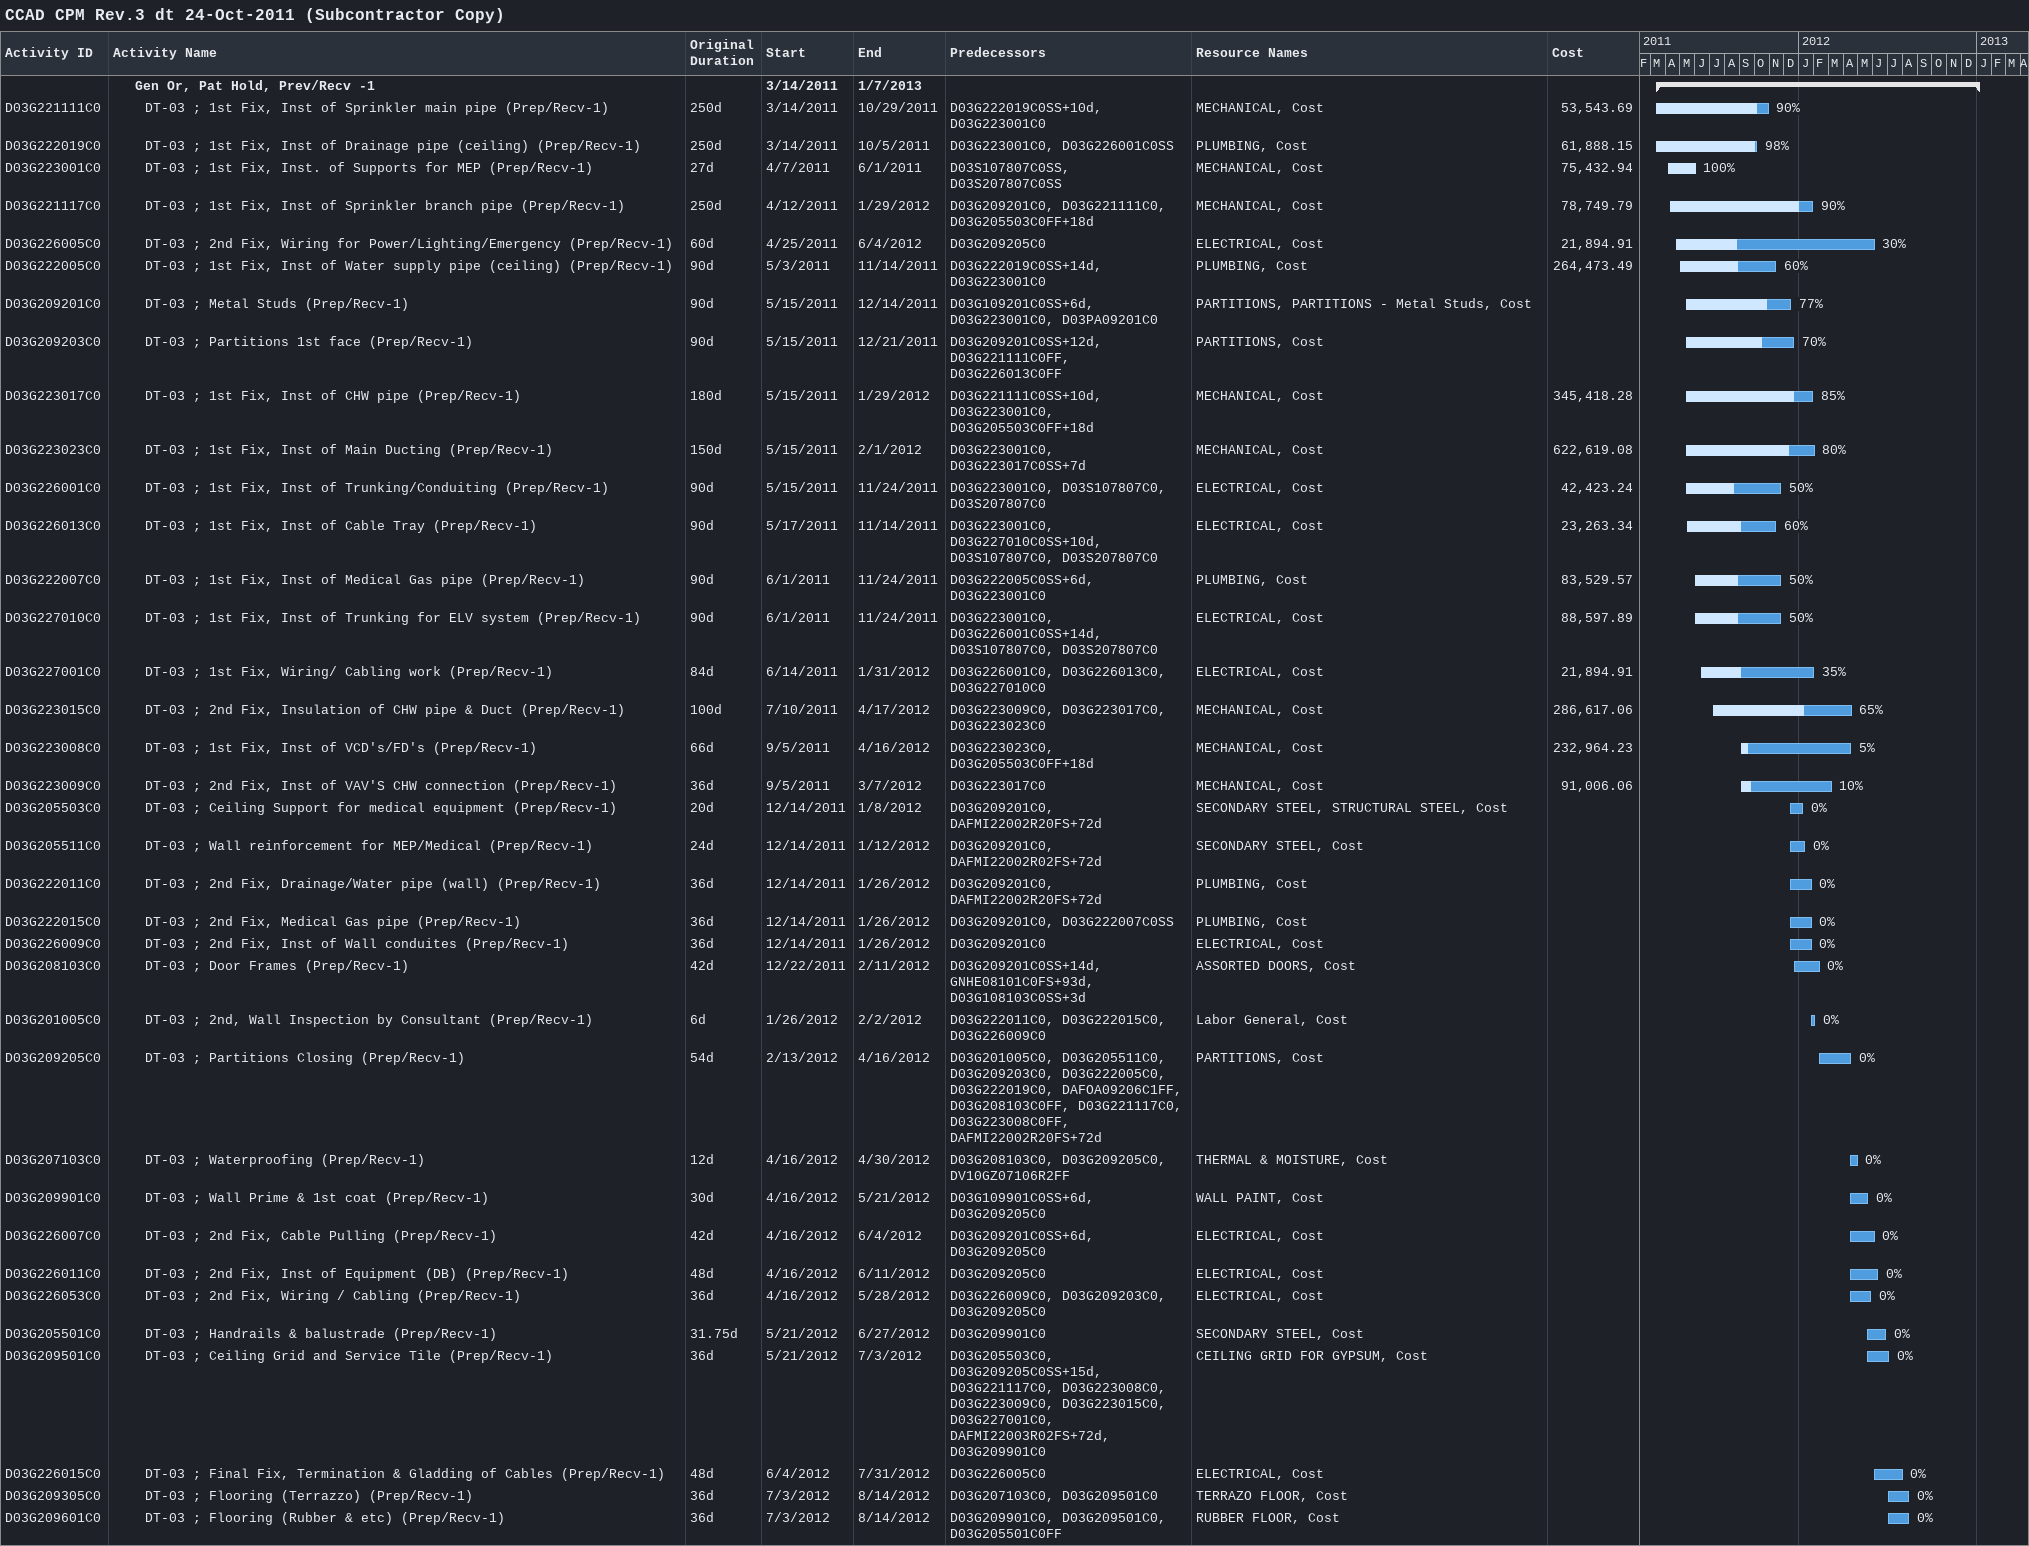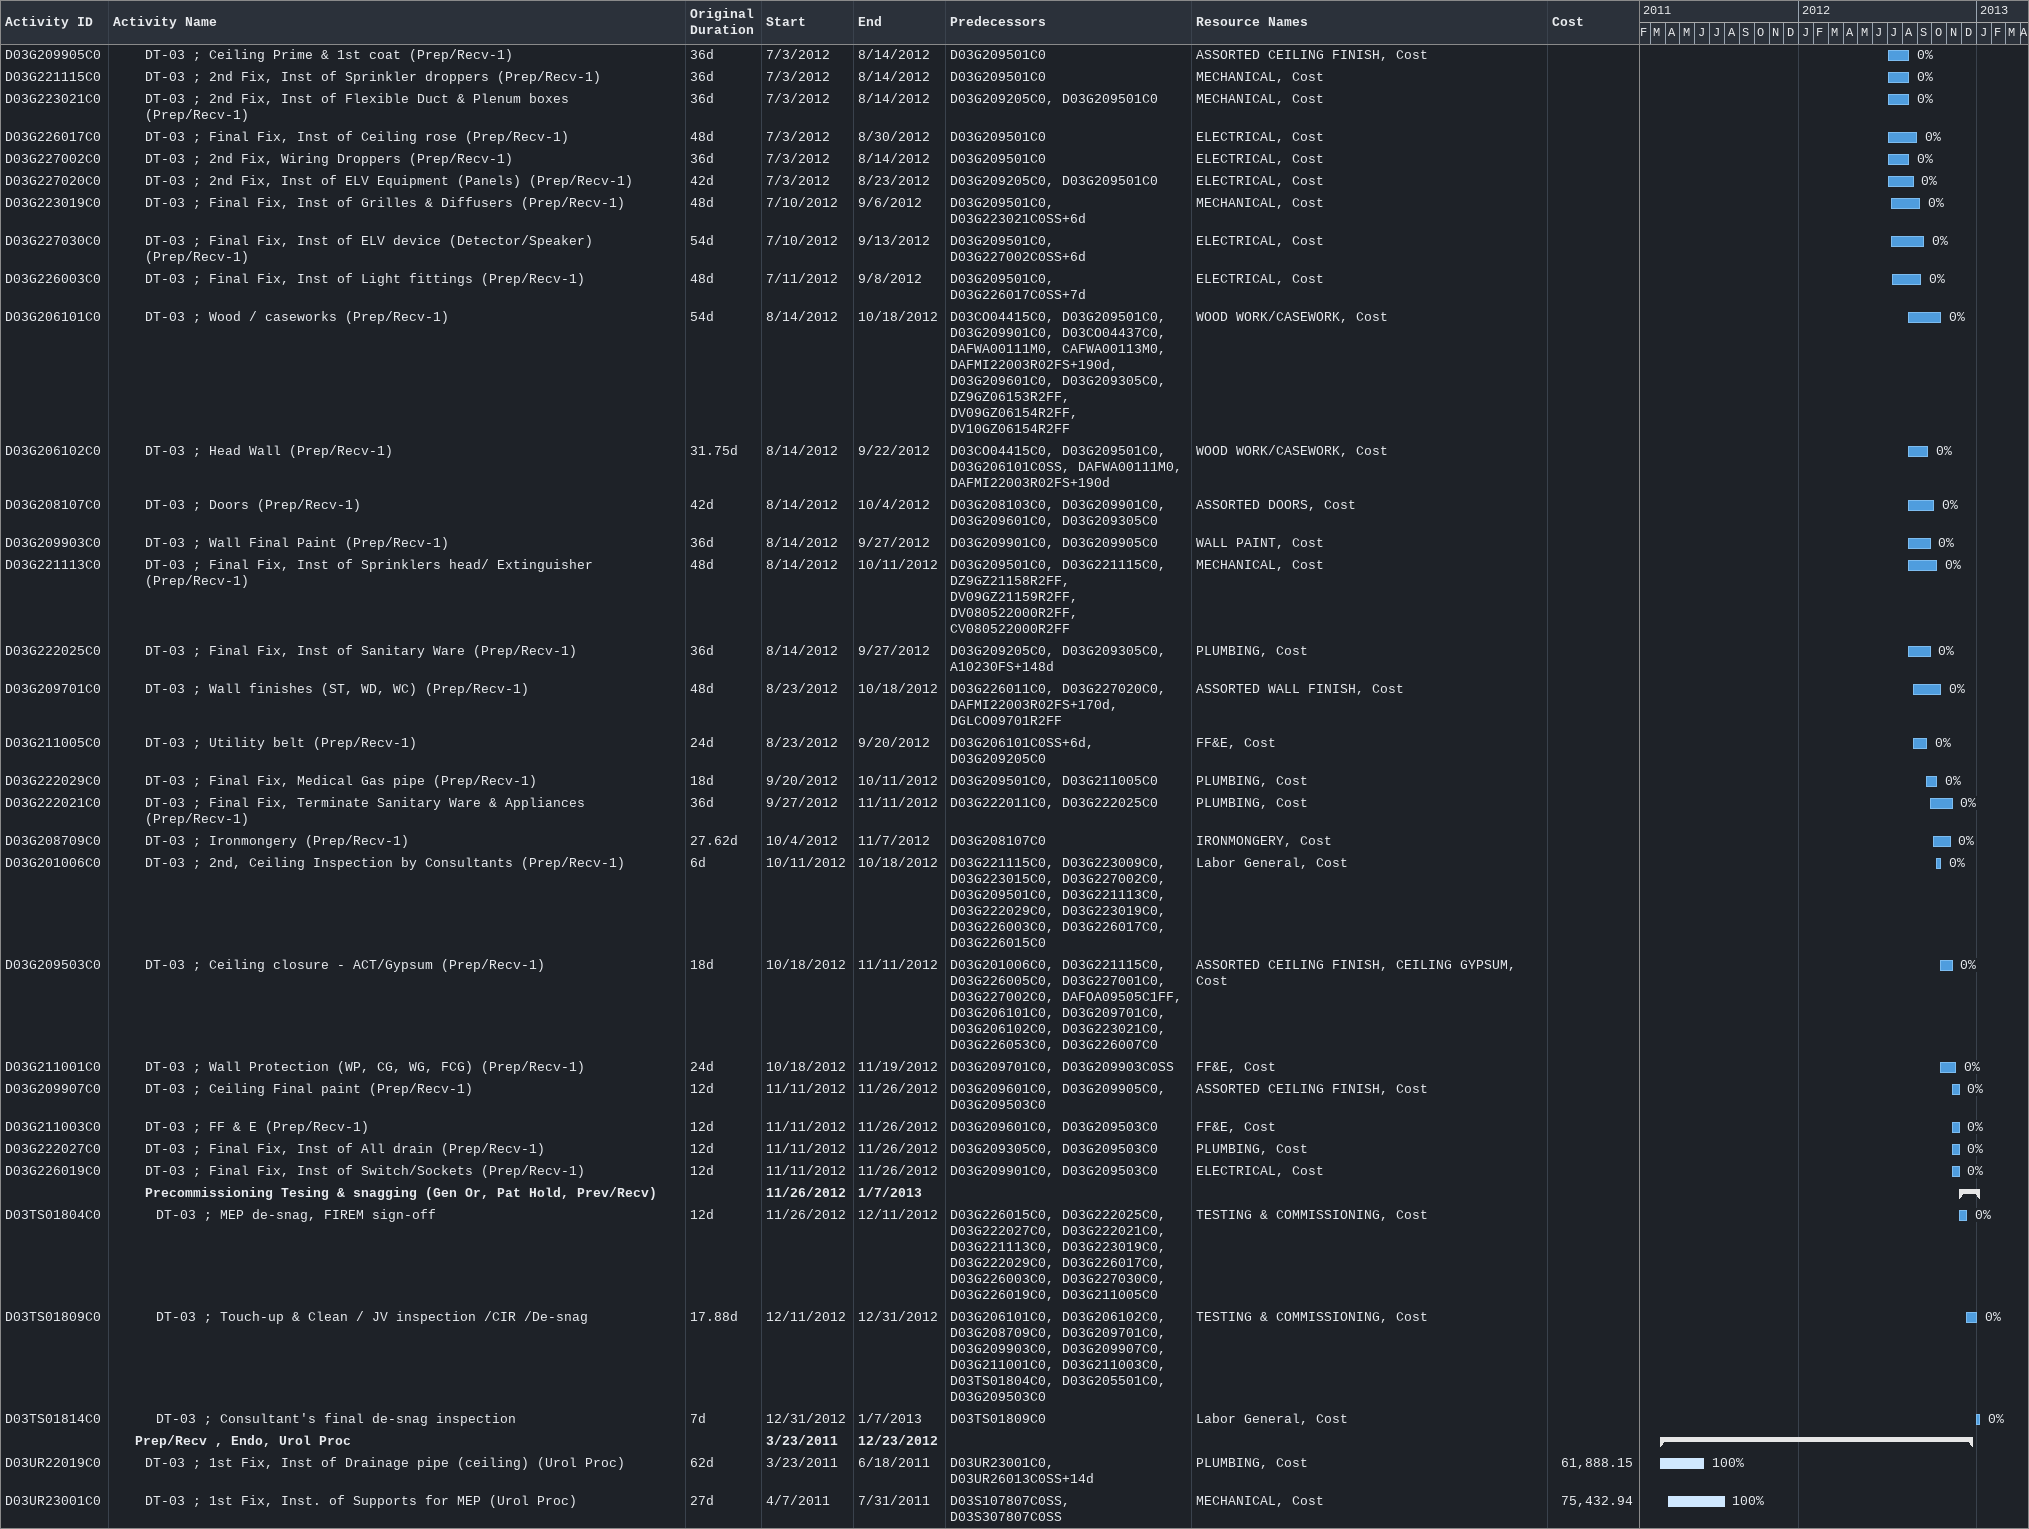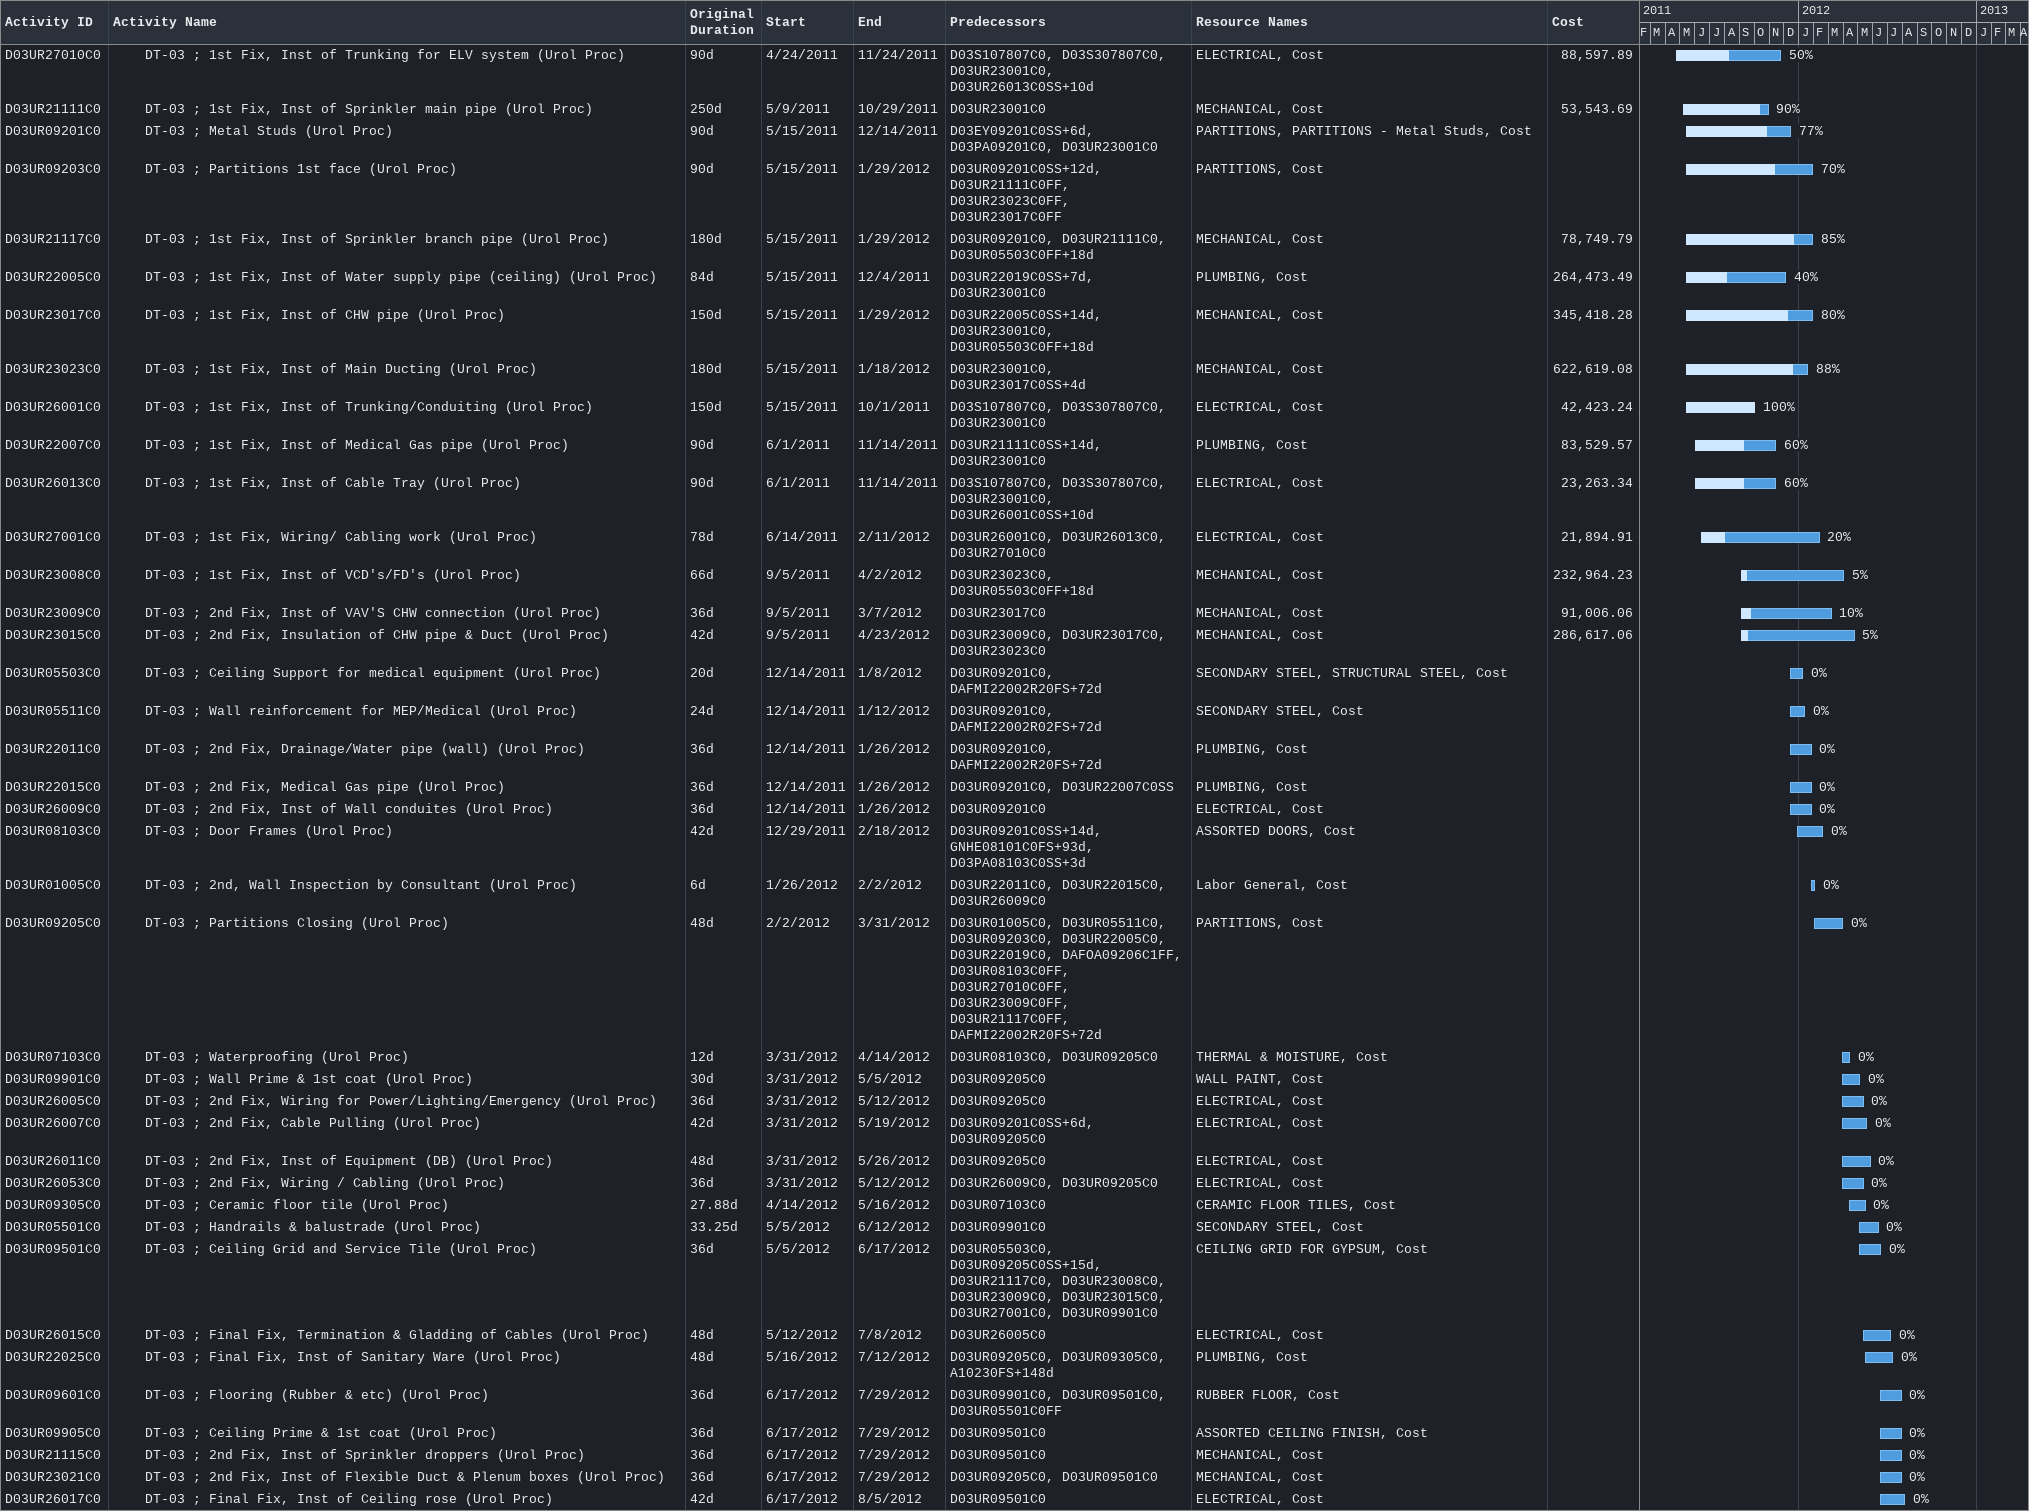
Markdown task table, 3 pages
CCAD CPM Rev.3 dt 24-Oct-2011 (Subcontractor Copy)

| ID | Level | Task | Original duration | Start | Finish | Predecessors | Resources | % complete | Cost |
|---|---|---|---|---|---|---|---|---|---|
|  | 3 | **Gen Or, Pat Hold, Prev/Recv -1** |  | 2011-03-14 | 2013-01-07 |  |  |  |  |
| D03G221111C0 | 4 | DT-03 ; 1st Fix, Inst of Sprinkler main pipe (Prep/Recv-1) | 250d | 2011-03-14 | 2011-10-29 | D03G222019C0SS+10d, D03G223001C0 | MECHANICAL, Cost | 90 | 53543.69 |
| D03G222019C0 | 4 | DT-03 ; 1st Fix, Inst of Drainage pipe (ceiling) (Prep/Recv-1) | 250d | 2011-03-14 | 2011-10-05 | D03G223001C0, D03G226001C0SS | PLUMBING, Cost | 98 | 61888.15 |
| D03G223001C0 | 4 | DT-03 ; 1st Fix, Inst. of Supports for MEP (Prep/Recv-1) | 27d | 2011-04-07 | 2011-06-01 | D03S107807C0SS, D03S207807C0SS | MECHANICAL, Cost | 100 | 75432.94 |
| D03G221117C0 | 4 | DT-03 ; 1st Fix, Inst of Sprinkler branch pipe (Prep/Recv-1) | 250d | 2011-04-12 | 2012-01-29 | D03G209201C0, D03G221111C0, D03G205503C0FF+18d | MECHANICAL, Cost | 90 | 78749.79 |
| D03G226005C0 | 4 | DT-03 ; 2nd Fix, Wiring for Power/Lighting/Emergency (Prep/Recv-1) | 60d | 2011-04-25 | 2012-06-04 | D03G209205C0 | ELECTRICAL, Cost | 30 | 21894.91 |
| D03G222005C0 | 4 | DT-03 ; 1st Fix, Inst of Water supply pipe (ceiling) (Prep/Recv-1) | 90d | 2011-05-03 | 2011-11-14 | D03G222019C0SS+14d, D03G223001C0 | PLUMBING, Cost | 60 | 264473.49 |
| D03G209201C0 | 4 | DT-03 ; Metal Studs (Prep/Recv-1) | 90d | 2011-05-15 | 2011-12-14 | D03G109201C0SS+6d, D03G223001C0, D03PA09201C0 | PARTITIONS, PARTITIONS - Metal Studs, Cost | 77 |  |
| D03G209203C0 | 4 | DT-03 ; Partitions 1st face (Prep/Recv-1) | 90d | 2011-05-15 | 2011-12-21 | D03G209201C0SS+12d, D03G221111C0FF, D03G226013C0FF | PARTITIONS, Cost | 70 |  |
| D03G223017C0 | 4 | DT-03 ; 1st Fix, Inst of CHW pipe (Prep/Recv-1) | 180d | 2011-05-15 | 2012-01-29 | D03G221111C0SS+10d, D03G223001C0, D03G205503C0FF+18d | MECHANICAL, Cost | 85 | 345418.28 |
| D03G223023C0 | 4 | DT-03 ; 1st Fix, Inst of Main Ducting (Prep/Recv-1) | 150d | 2011-05-15 | 2012-02-01 | D03G223001C0, D03G223017C0SS+7d | MECHANICAL, Cost | 80 | 622619.08 |
| D03G226001C0 | 4 | DT-03 ; 1st Fix, Inst of Trunking/Conduiting (Prep/Recv-1) | 90d | 2011-05-15 | 2011-11-24 | D03G223001C0, D03S107807C0, D03S207807C0 | ELECTRICAL, Cost | 50 | 42423.24 |
| D03G226013C0 | 4 | DT-03 ; 1st Fix, Inst of Cable Tray (Prep/Recv-1) | 90d | 2011-05-17 | 2011-11-14 | D03G223001C0, D03G227010C0SS+10d, D03S107807C0, D03S207807C0 | ELECTRICAL, Cost | 60 | 23263.34 |
| D03G222007C0 | 4 | DT-03 ; 1st Fix, Inst of Medical Gas pipe (Prep/Recv-1) | 90d | 2011-06-01 | 2011-11-24 | D03G222005C0SS+6d, D03G223001C0 | PLUMBING, Cost | 50 | 83529.57 |
| D03G227010C0 | 4 | DT-03 ; 1st Fix, Inst of Trunking for ELV system (Prep/Recv-1) | 90d | 2011-06-01 | 2011-11-24 | D03G223001C0, D03G226001C0SS+14d, D03S107807C0, D03S207807C0 | ELECTRICAL, Cost | 50 | 88597.89 |
| D03G227001C0 | 4 | DT-03 ; 1st Fix, Wiring/ Cabling work (Prep/Recv-1) | 84d | 2011-06-14 | 2012-01-31 | D03G226001C0, D03G226013C0, D03G227010C0 | ELECTRICAL, Cost | 35 | 21894.91 |
| D03G223015C0 | 4 | DT-03 ; 2nd Fix, Insulation of CHW pipe & Duct (Prep/Recv-1) | 100d | 2011-07-10 | 2012-04-17 | D03G223009C0, D03G223017C0, D03G223023C0 | MECHANICAL, Cost | 65 | 286617.06 |
| D03G223008C0 | 4 | DT-03 ; 1st Fix, Inst of VCD's/FD's (Prep/Recv-1) | 66d | 2011-09-05 | 2012-04-16 | D03G223023C0, D03G205503C0FF+18d | MECHANICAL, Cost | 5 | 232964.23 |
| D03G223009C0 | 4 | DT-03 ; 2nd Fix, Inst of VAV'S CHW connection (Prep/Recv-1) | 36d | 2011-09-05 | 2012-03-07 | D03G223017C0 | MECHANICAL, Cost | 10 | 91006.06 |
| D03G205503C0 | 4 | DT-03 ; Ceiling Support for medical equipment (Prep/Recv-1) | 20d | 2011-12-14 | 2012-01-08 | D03G209201C0, DAFMI22002R20FS+72d | SECONDARY STEEL, STRUCTURAL STEEL, Cost | 0 |  |
| D03G205511C0 | 4 | DT-03 ; Wall reinforcement for MEP/Medical (Prep/Recv-1) | 24d | 2011-12-14 | 2012-01-12 | D03G209201C0, DAFMI22002R02FS+72d | SECONDARY STEEL, Cost | 0 |  |
| D03G222011C0 | 4 | DT-03 ; 2nd Fix, Drainage/Water pipe (wall) (Prep/Recv-1) | 36d | 2011-12-14 | 2012-01-26 | D03G209201C0, DAFMI22002R20FS+72d | PLUMBING, Cost | 0 |  |
| D03G222015C0 | 4 | DT-03 ; 2nd Fix, Medical Gas pipe (Prep/Recv-1) | 36d | 2011-12-14 | 2012-01-26 | D03G209201C0, D03G222007C0SS | PLUMBING, Cost | 0 |  |
| D03G226009C0 | 4 | DT-03 ; 2nd Fix, Inst of Wall conduites (Prep/Recv-1) | 36d | 2011-12-14 | 2012-01-26 | D03G209201C0 | ELECTRICAL, Cost | 0 |  |
| D03G208103C0 | 4 | DT-03 ; Door Frames (Prep/Recv-1) | 42d | 2011-12-22 | 2012-02-11 | D03G209201C0SS+14d, GNHE08101C0FS+93d, D03G108103C0SS+3d | ASSORTED DOORS, Cost | 0 |  |
| D03G201005C0 | 4 | DT-03 ; 2nd, Wall Inspection by Consultant (Prep/Recv-1) | 6d | 2012-01-26 | 2012-02-02 | D03G222011C0, D03G222015C0, D03G226009C0 | Labor General, Cost | 0 |  |
| D03G209205C0 | 4 | DT-03 ; Partitions Closing (Prep/Recv-1) | 54d | 2012-02-13 | 2012-04-16 | D03G201005C0, D03G205511C0, D03G209203C0, D03G222005C0, D03G222019C0, DAFOA09206C1FF, D03G208103C0FF, D03G221117C0, D03G223008C0FF, DAFMI22002R20FS+72d | PARTITIONS, Cost | 0 |  |
| D03G207103C0 | 4 | DT-03 ; Waterproofing (Prep/Recv-1) | 12d | 2012-04-16 | 2012-04-30 | D03G208103C0, D03G209205C0, DV10GZ07106R2FF | THERMAL & MOISTURE, Cost | 0 |  |
| D03G209901C0 | 4 | DT-03 ; Wall Prime & 1st coat (Prep/Recv-1) | 30d | 2012-04-16 | 2012-05-21 | D03G109901C0SS+6d, D03G209205C0 | WALL PAINT, Cost | 0 |  |
| D03G226007C0 | 4 | DT-03 ; 2nd Fix, Cable Pulling (Prep/Recv-1) | 42d | 2012-04-16 | 2012-06-04 | D03G209201C0SS+6d, D03G209205C0 | ELECTRICAL, Cost | 0 |  |
| D03G226011C0 | 4 | DT-03 ; 2nd Fix, Inst of Equipment (DB) (Prep/Recv-1) | 48d | 2012-04-16 | 2012-06-11 | D03G209205C0 | ELECTRICAL, Cost | 0 |  |
| D03G226053C0 | 4 | DT-03 ; 2nd Fix, Wiring / Cabling (Prep/Recv-1) | 36d | 2012-04-16 | 2012-05-28 | D03G226009C0, D03G209203C0, D03G209205C0 | ELECTRICAL, Cost | 0 |  |
| D03G205501C0 | 4 | DT-03 ; Handrails & balustrade (Prep/Recv-1) | 31.75d | 2012-05-21 | 2012-06-27 | D03G209901C0 | SECONDARY STEEL, Cost | 0 |  |
| D03G209501C0 | 4 | DT-03 ; Ceiling Grid and Service Tile (Prep/Recv-1) | 36d | 2012-05-21 | 2012-07-03 | D03G205503C0, D03G209205C0SS+15d, D03G221117C0, D03G223008C0, D03G223009C0, D03G223015C0, D03G227001C0, DAFMI22003R02FS+72d, D03G209901C0 | CEILING GRID FOR GYPSUM, Cost | 0 |  |
| D03G226015C0 | 4 | DT-03 ; Final Fix, Termination & Gladding of Cables (Prep/Recv-1) | 48d | 2012-06-04 | 2012-07-31 | D03G226005C0 | ELECTRICAL, Cost | 0 |  |
| D03G209305C0 | 4 | DT-03 ; Flooring (Terrazzo) (Prep/Recv-1) | 36d | 2012-07-03 | 2012-08-14 | D03G207103C0, D03G209501C0 | TERRAZO FLOOR, Cost | 0 |  |
| D03G209601C0 | 4 | DT-03 ; Flooring (Rubber & etc) (Prep/Recv-1) | 36d | 2012-07-03 | 2012-08-14 | D03G209901C0, D03G209501C0, D03G205501C0FF | RUBBER FLOOR, Cost | 0 |  |
| D03G209905C0 | 4 | DT-03 ; Ceiling Prime & 1st coat (Prep/Recv-1) | 36d | 2012-07-03 | 2012-08-14 | D03G209501C0 | ASSORTED CEILING FINISH, Cost | 0 |  |
| D03G221115C0 | 4 | DT-03 ; 2nd Fix, Inst of Sprinkler droppers (Prep/Recv-1) | 36d | 2012-07-03 | 2012-08-14 | D03G209501C0 | MECHANICAL, Cost | 0 |  |
| D03G223021C0 | 4 | DT-03 ; 2nd Fix, Inst of Flexible Duct & Plenum boxes (Prep/Recv-1) | 36d | 2012-07-03 | 2012-08-14 | D03G209205C0, D03G209501C0 | MECHANICAL, Cost | 0 |  |
| D03G226017C0 | 4 | DT-03 ; Final Fix, Inst of Ceiling rose (Prep/Recv-1) | 48d | 2012-07-03 | 2012-08-30 | D03G209501C0 | ELECTRICAL, Cost | 0 |  |
| D03G227002C0 | 4 | DT-03 ; 2nd Fix, Wiring Droppers (Prep/Recv-1) | 36d | 2012-07-03 | 2012-08-14 | D03G209501C0 | ELECTRICAL, Cost | 0 |  |
| D03G227020C0 | 4 | DT-03 ; 2nd Fix, Inst of ELV Equipment (Panels) (Prep/Recv-1) | 42d | 2012-07-03 | 2012-08-23 | D03G209205C0, D03G209501C0 | ELECTRICAL, Cost | 0 |  |
| D03G223019C0 | 4 | DT-03 ; Final Fix, Inst of Grilles & Diffusers (Prep/Recv-1) | 48d | 2012-07-10 | 2012-09-06 | D03G209501C0, D03G223021C0SS+6d | MECHANICAL, Cost | 0 |  |
| D03G227030C0 | 4 | DT-03 ; Final Fix, Inst of ELV device (Detector/Speaker) (Prep/Recv-1) | 54d | 2012-07-10 | 2012-09-13 | D03G209501C0, D03G227002C0SS+6d | ELECTRICAL, Cost | 0 |  |
| D03G226003C0 | 4 | DT-03 ; Final Fix, Inst of Light fittings (Prep/Recv-1) | 48d | 2012-07-11 | 2012-09-08 | D03G209501C0, D03G226017C0SS+7d | ELECTRICAL, Cost | 0 |  |
| D03G206101C0 | 4 | DT-03 ; Wood / caseworks (Prep/Recv-1) | 54d | 2012-08-14 | 2012-10-18 | D03CO04415C0, D03G209501C0, D03G209901C0, D03CO04437C0, DAFWA00111M0, CAFWA00113M0, DAFMI22003R02FS+190d, D03G209601C0, D03G209305C0, DZ9GZ06153R2FF, DV09GZ06154R2FF, DV10GZ06154R2FF | WOOD WORK/CASEWORK, Cost | 0 |  |
| D03G206102C0 | 4 | DT-03 ; Head Wall (Prep/Recv-1) | 31.75d | 2012-08-14 | 2012-09-22 | D03CO04415C0, D03G209501C0, D03G206101C0SS, DAFWA00111M0, DAFMI22003R02FS+190d | WOOD WORK/CASEWORK, Cost | 0 |  |
| D03G208107C0 | 4 | DT-03 ; Doors (Prep/Recv-1) | 42d | 2012-08-14 | 2012-10-04 | D03G208103C0, D03G209901C0, D03G209601C0, D03G209305C0 | ASSORTED DOORS, Cost | 0 |  |
| D03G209903C0 | 4 | DT-03 ; Wall Final Paint (Prep/Recv-1) | 36d | 2012-08-14 | 2012-09-27 | D03G209901C0, D03G209905C0 | WALL PAINT, Cost | 0 |  |
| D03G221113C0 | 4 | DT-03 ; Final Fix, Inst of Sprinklers head/ Extinguisher (Prep/Recv-1) | 48d | 2012-08-14 | 2012-10-11 | D03G209501C0, D03G221115C0, DZ9GZ21158R2FF, DV09GZ21159R2FF, DV080522000R2FF, CV080522000R2FF | MECHANICAL, Cost | 0 |  |
| D03G222025C0 | 4 | DT-03 ; Final Fix, Inst of Sanitary Ware (Prep/Recv-1) | 36d | 2012-08-14 | 2012-09-27 | D03G209205C0, D03G209305C0, A10230FS+148d | PLUMBING, Cost | 0 |  |
| D03G209701C0 | 4 | DT-03 ; Wall finishes (ST, WD, WC) (Prep/Recv-1) | 48d | 2012-08-23 | 2012-10-18 | D03G226011C0, D03G227020C0, DAFMI22003R02FS+170d, DGLCO09701R2FF | ASSORTED WALL FINISH, Cost | 0 |  |
| D03G211005C0 | 4 | DT-03 ; Utility belt (Prep/Recv-1) | 24d | 2012-08-23 | 2012-09-20 | D03G206101C0SS+6d, D03G209205C0 | FF&E, Cost | 0 |  |
| D03G222029C0 | 4 | DT-03 ; Final Fix, Medical Gas pipe (Prep/Recv-1) | 18d | 2012-09-20 | 2012-10-11 | D03G209501C0, D03G211005C0 | PLUMBING, Cost | 0 |  |
| D03G222021C0 | 4 | DT-03 ; Final Fix, Terminate Sanitary Ware & Appliances (Prep/Recv-1) | 36d | 2012-09-27 | 2012-11-11 | D03G222011C0, D03G222025C0 | PLUMBING, Cost | 0 |  |
| D03G208709C0 | 4 | DT-03 ; Ironmongery (Prep/Recv-1) | 27.62d | 2012-10-04 | 2012-11-07 | D03G208107C0 | IRONMONGERY, Cost | 0 |  |
| D03G201006C0 | 4 | DT-03 ; 2nd, Ceiling Inspection by Consultants (Prep/Recv-1) | 6d | 2012-10-11 | 2012-10-18 | D03G221115C0, D03G223009C0, D03G223015C0, D03G227002C0, D03G209501C0, D03G221113C0, D03G222029C0, D03G223019C0, D03G226003C0, D03G226017C0, D03G226015C0 | Labor General, Cost | 0 |  |
| D03G209503C0 | 4 | DT-03 ; Ceiling closure - ACT/Gypsum (Prep/Recv-1) | 18d | 2012-10-18 | 2012-11-11 | D03G201006C0, D03G221115C0, D03G226005C0, D03G227001C0, D03G227002C0, DAFOA09505C1FF, D03G206101C0, D03G209701C0, D03G206102C0, D03G223021C0, D03G226053C0, D03G226007C0 | ASSORTED CEILING FINISH, CEILING GYPSUM, Cost | 0 |  |
| D03G211001C0 | 4 | DT-03 ; Wall Protection (WP, CG, WG, FCG) (Prep/Recv-1) | 24d | 2012-10-18 | 2012-11-19 | D03G209701C0, D03G209903C0SS | FF&E, Cost | 0 |  |
| D03G209907C0 | 4 | DT-03 ; Ceiling Final paint (Prep/Recv-1) | 12d | 2012-11-11 | 2012-11-26 | D03G209601C0, D03G209905C0, D03G209503C0 | ASSORTED CEILING FINISH, Cost | 0 |  |
| D03G211003C0 | 4 | DT-03 ; FF & E (Prep/Recv-1) | 12d | 2012-11-11 | 2012-11-26 | D03G209601C0, D03G209503C0 | FF&E, Cost | 0 |  |
| D03G222027C0 | 4 | DT-03 ; Final Fix, Inst of All drain (Prep/Recv-1) | 12d | 2012-11-11 | 2012-11-26 | D03G209305C0, D03G209503C0 | PLUMBING, Cost | 0 |  |
| D03G226019C0 | 4 | DT-03 ; Final Fix, Inst of Switch/Sockets (Prep/Recv-1) | 12d | 2012-11-11 | 2012-11-26 | D03G209901C0, D03G209503C0 | ELECTRICAL, Cost | 0 |  |
|  | 4 | **Precommissioning Tesing & snagging (Gen Or, Pat Hold, Prev/Recv)** |  | 2012-11-26 | 2013-01-07 |  |  |  |  |
| D03TS01804C0 | 5 | DT-03 ; MEP de-snag, FIREM sign-off | 12d | 2012-11-26 | 2012-12-11 | D03G226015C0, D03G222025C0, D03G222027C0, D03G222021C0, D03G221113C0, D03G223019C0, D03G222029C0, D03G226017C0, D03G226003C0, D03G227030C0, D03G226019C0, D03G211005C0 | TESTING & COMMISSIONING, Cost | 0 |  |
| D03TS01809C0 | 5 | DT-03 ; Touch-up & Clean / JV inspection /CIR /De-snag | 17.88d | 2012-12-11 | 2012-12-31 | D03G206101C0, D03G206102C0, D03G208709C0, D03G209701C0, D03G209903C0, D03G209907C0, D03G211001C0, D03G211003C0, D03TS01804C0, D03G205501C0, D03G209503C0 | TESTING & COMMISSIONING, Cost | 0 |  |
| D03TS01814C0 | 5 | DT-03 ; Consultant's final de-snag inspection | 7d | 2012-12-31 | 2013-01-07 | D03TS01809C0 | Labor General, Cost | 0 |  |
|  | 3 | **Prep/Recv , Endo, Urol Proc** |  | 2011-03-23 | 2012-12-23 |  |  |  |  |
| D03UR22019C0 | 4 | DT-03 ; 1st Fix, Inst of Drainage pipe (ceiling) (Urol Proc) | 62d | 2011-03-23 | 2011-06-18 | D03UR23001C0, D03UR26013C0SS+14d | PLUMBING, Cost | 100 | 61888.15 |
| D03UR23001C0 | 4 | DT-03 ; 1st Fix, Inst. of Supports for MEP (Urol Proc) | 27d | 2011-04-07 | 2011-07-31 | D03S107807C0SS, D03S307807C0SS | MECHANICAL, Cost | 100 | 75432.94 |
| D03UR27010C0 | 4 | DT-03 ; 1st Fix, Inst of Trunking for ELV system (Urol Proc) | 90d | 2011-04-24 | 2011-11-24 | D03S107807C0, D03S307807C0, D03UR23001C0, D03UR26013C0SS+10d | ELECTRICAL, Cost | 50 | 88597.89 |
| D03UR21111C0 | 4 | DT-03 ; 1st Fix, Inst of Sprinkler main pipe (Urol Proc) | 250d | 2011-05-09 | 2011-10-29 | D03UR23001C0 | MECHANICAL, Cost | 90 | 53543.69 |
| D03UR09201C0 | 4 | DT-03 ; Metal Studs (Urol Proc) | 90d | 2011-05-15 | 2011-12-14 | D03EY09201C0SS+6d, D03PA09201C0, D03UR23001C0 | PARTITIONS, PARTITIONS - Metal Studs, Cost | 77 |  |
| D03UR09203C0 | 4 | DT-03 ; Partitions 1st face (Urol Proc) | 90d | 2011-05-15 | 2012-01-29 | D03UR09201C0SS+12d, D03UR21111C0FF, D03UR23023C0FF, D03UR23017C0FF | PARTITIONS, Cost | 70 |  |
| D03UR21117C0 | 4 | DT-03 ; 1st Fix, Inst of Sprinkler branch pipe (Urol Proc) | 180d | 2011-05-15 | 2012-01-29 | D03UR09201C0, D03UR21111C0, D03UR05503C0FF+18d | MECHANICAL, Cost | 85 | 78749.79 |
| D03UR22005C0 | 4 | DT-03 ; 1st Fix, Inst of Water supply pipe (ceiling) (Urol Proc) | 84d | 2011-05-15 | 2011-12-04 | D03UR22019C0SS+7d, D03UR23001C0 | PLUMBING, Cost | 40 | 264473.49 |
| D03UR23017C0 | 4 | DT-03 ; 1st Fix, Inst of CHW pipe (Urol Proc) | 150d | 2011-05-15 | 2012-01-29 | D03UR22005C0SS+14d, D03UR23001C0, D03UR05503C0FF+18d | MECHANICAL, Cost | 80 | 345418.28 |
| D03UR23023C0 | 4 | DT-03 ; 1st Fix, Inst of Main Ducting (Urol Proc) | 180d | 2011-05-15 | 2012-01-18 | D03UR23001C0, D03UR23017C0SS+4d | MECHANICAL, Cost | 88 | 622619.08 |
| D03UR26001C0 | 4 | DT-03 ; 1st Fix, Inst of Trunking/Conduiting (Urol Proc) | 150d | 2011-05-15 | 2011-10-01 | D03S107807C0, D03S307807C0, D03UR23001C0 | ELECTRICAL, Cost | 100 | 42423.24 |
| D03UR22007C0 | 4 | DT-03 ; 1st Fix, Inst of Medical Gas pipe (Urol Proc) | 90d | 2011-06-01 | 2011-11-14 | D03UR21111C0SS+14d, D03UR23001C0 | PLUMBING, Cost | 60 | 83529.57 |
| D03UR26013C0 | 4 | DT-03 ; 1st Fix, Inst of Cable Tray (Urol Proc) | 90d | 2011-06-01 | 2011-11-14 | D03S107807C0, D03S307807C0, D03UR23001C0, D03UR26001C0SS+10d | ELECTRICAL, Cost | 60 | 23263.34 |
| D03UR27001C0 | 4 | DT-03 ; 1st Fix, Wiring/ Cabling work (Urol Proc) | 78d | 2011-06-14 | 2012-02-11 | D03UR26001C0, D03UR26013C0, D03UR27010C0 | ELECTRICAL, Cost | 20 | 21894.91 |
| D03UR23008C0 | 4 | DT-03 ; 1st Fix, Inst of VCD's/FD's (Urol Proc) | 66d | 2011-09-05 | 2012-04-02 | D03UR23023C0, D03UR05503C0FF+18d | MECHANICAL, Cost | 5 | 232964.23 |
| D03UR23009C0 | 4 | DT-03 ; 2nd Fix, Inst of VAV'S CHW connection (Urol Proc) | 36d | 2011-09-05 | 2012-03-07 | D03UR23017C0 | MECHANICAL, Cost | 10 | 91006.06 |
| D03UR23015C0 | 4 | DT-03 ; 2nd Fix, Insulation of CHW pipe & Duct (Urol Proc) | 42d | 2011-09-05 | 2012-04-23 | D03UR23009C0, D03UR23017C0, D03UR23023C0 | MECHANICAL, Cost | 5 | 286617.06 |
| D03UR05503C0 | 4 | DT-03 ; Ceiling Support for medical equipment (Urol Proc) | 20d | 2011-12-14 | 2012-01-08 | D03UR09201C0, DAFMI22002R20FS+72d | SECONDARY STEEL, STRUCTURAL STEEL, Cost | 0 |  |
| D03UR05511C0 | 4 | DT-03 ; Wall reinforcement for MEP/Medical (Urol Proc) | 24d | 2011-12-14 | 2012-01-12 | D03UR09201C0, DAFMI22002R02FS+72d | SECONDARY STEEL, Cost | 0 |  |
| D03UR22011C0 | 4 | DT-03 ; 2nd Fix, Drainage/Water pipe (wall) (Urol Proc) | 36d | 2011-12-14 | 2012-01-26 | D03UR09201C0, DAFMI22002R20FS+72d | PLUMBING, Cost | 0 |  |
| D03UR22015C0 | 4 | DT-03 ; 2nd Fix, Medical Gas pipe (Urol Proc) | 36d | 2011-12-14 | 2012-01-26 | D03UR09201C0, D03UR22007C0SS | PLUMBING, Cost | 0 |  |
| D03UR26009C0 | 4 | DT-03 ; 2nd Fix, Inst of Wall conduites (Urol Proc) | 36d | 2011-12-14 | 2012-01-26 | D03UR09201C0 | ELECTRICAL, Cost | 0 |  |
| D03UR08103C0 | 4 | DT-03 ; Door Frames (Urol Proc) | 42d | 2011-12-29 | 2012-02-18 | D03UR09201C0SS+14d, GNHE08101C0FS+93d, D03PA08103C0SS+3d | ASSORTED DOORS, Cost | 0 |  |
| D03UR01005C0 | 4 | DT-03 ; 2nd, Wall Inspection by Consultant (Urol Proc) | 6d | 2012-01-26 | 2012-02-02 | D03UR22011C0, D03UR22015C0, D03UR26009C0 | Labor General, Cost | 0 |  |
| D03UR09205C0 | 4 | DT-03 ; Partitions Closing (Urol Proc) | 48d | 2012-02-02 | 2012-03-31 | D03UR01005C0, D03UR05511C0, D03UR09203C0, D03UR22005C0, D03UR22019C0, DAFOA09206C1FF, D03UR08103C0FF, D03UR27010C0FF, D03UR23009C0FF, D03UR21117C0FF, DAFMI22002R20FS+72d | PARTITIONS, Cost | 0 |  |
| D03UR07103C0 | 4 | DT-03 ; Waterproofing (Urol Proc) | 12d | 2012-03-31 | 2012-04-14 | D03UR08103C0, D03UR09205C0 | THERMAL & MOISTURE, Cost | 0 |  |
| D03UR09901C0 | 4 | DT-03 ; Wall Prime & 1st coat (Urol Proc) | 30d | 2012-03-31 | 2012-05-05 | D03UR09205C0 | WALL PAINT, Cost | 0 |  |
| D03UR26005C0 | 4 | DT-03 ; 2nd Fix, Wiring for Power/Lighting/Emergency (Urol Proc) | 36d | 2012-03-31 | 2012-05-12 | D03UR09205C0 | ELECTRICAL, Cost | 0 |  |
| D03UR26007C0 | 4 | DT-03 ; 2nd Fix, Cable Pulling (Urol Proc) | 42d | 2012-03-31 | 2012-05-19 | D03UR09201C0SS+6d, D03UR09205C0 | ELECTRICAL, Cost | 0 |  |
| D03UR26011C0 | 4 | DT-03 ; 2nd Fix, Inst of Equipment (DB) (Urol Proc) | 48d | 2012-03-31 | 2012-05-26 | D03UR09205C0 | ELECTRICAL, Cost | 0 |  |
| D03UR26053C0 | 4 | DT-03 ; 2nd Fix, Wiring / Cabling (Urol Proc) | 36d | 2012-03-31 | 2012-05-12 | D03UR26009C0, D03UR09205C0 | ELECTRICAL, Cost | 0 |  |
| D03UR09305C0 | 4 | DT-03 ; Ceramic floor tile (Urol Proc) | 27.88d | 2012-04-14 | 2012-05-16 | D03UR07103C0 | CERAMIC FLOOR TILES, Cost | 0 |  |
| D03UR05501C0 | 4 | DT-03 ; Handrails & balustrade (Urol Proc) | 33.25d | 2012-05-05 | 2012-06-12 | D03UR09901C0 | SECONDARY STEEL, Cost | 0 |  |
| D03UR09501C0 | 4 | DT-03 ; Ceiling Grid and Service Tile (Urol Proc) | 36d | 2012-05-05 | 2012-06-17 | D03UR05503C0, D03UR09205C0SS+15d, D03UR21117C0, D03UR23008C0, D03UR23009C0, D03UR23015C0, D03UR27001C0, D03UR09901C0 | CEILING GRID FOR GYPSUM, Cost | 0 |  |
| D03UR26015C0 | 4 | DT-03 ; Final Fix, Termination & Gladding of Cables (Urol Proc) | 48d | 2012-05-12 | 2012-07-08 | D03UR26005C0 | ELECTRICAL, Cost | 0 |  |
| D03UR22025C0 | 4 | DT-03 ; Final Fix, Inst of Sanitary Ware (Urol Proc) | 48d | 2012-05-16 | 2012-07-12 | D03UR09205C0, D03UR09305C0, A10230FS+148d | PLUMBING, Cost | 0 |  |
| D03UR09601C0 | 4 | DT-03 ; Flooring (Rubber & etc) (Urol Proc) | 36d | 2012-06-17 | 2012-07-29 | D03UR09901C0, D03UR09501C0, D03UR05501C0FF | RUBBER FLOOR, Cost | 0 |  |
| D03UR09905C0 | 4 | DT-03 ; Ceiling Prime & 1st coat (Urol Proc) | 36d | 2012-06-17 | 2012-07-29 | D03UR09501C0 | ASSORTED CEILING FINISH, Cost | 0 |  |
| D03UR21115C0 | 4 | DT-03 ; 2nd Fix, Inst of Sprinkler droppers (Urol Proc) | 36d | 2012-06-17 | 2012-07-29 | D03UR09501C0 | MECHANICAL, Cost | 0 |  |
| D03UR23021C0 | 4 | DT-03 ; 2nd Fix, Inst of Flexible Duct & Plenum boxes (Urol Proc) | 36d | 2012-06-17 | 2012-07-29 | D03UR09205C0, D03UR09501C0 | MECHANICAL, Cost | 0 |  |
| D03UR26017C0 | 4 | DT-03 ; Final Fix, Inst of Ceiling rose (Urol Proc) | 42d | 2012-06-17 | 2012-08-05 | D03UR09501C0 | ELECTRICAL, Cost | 0 |  |
